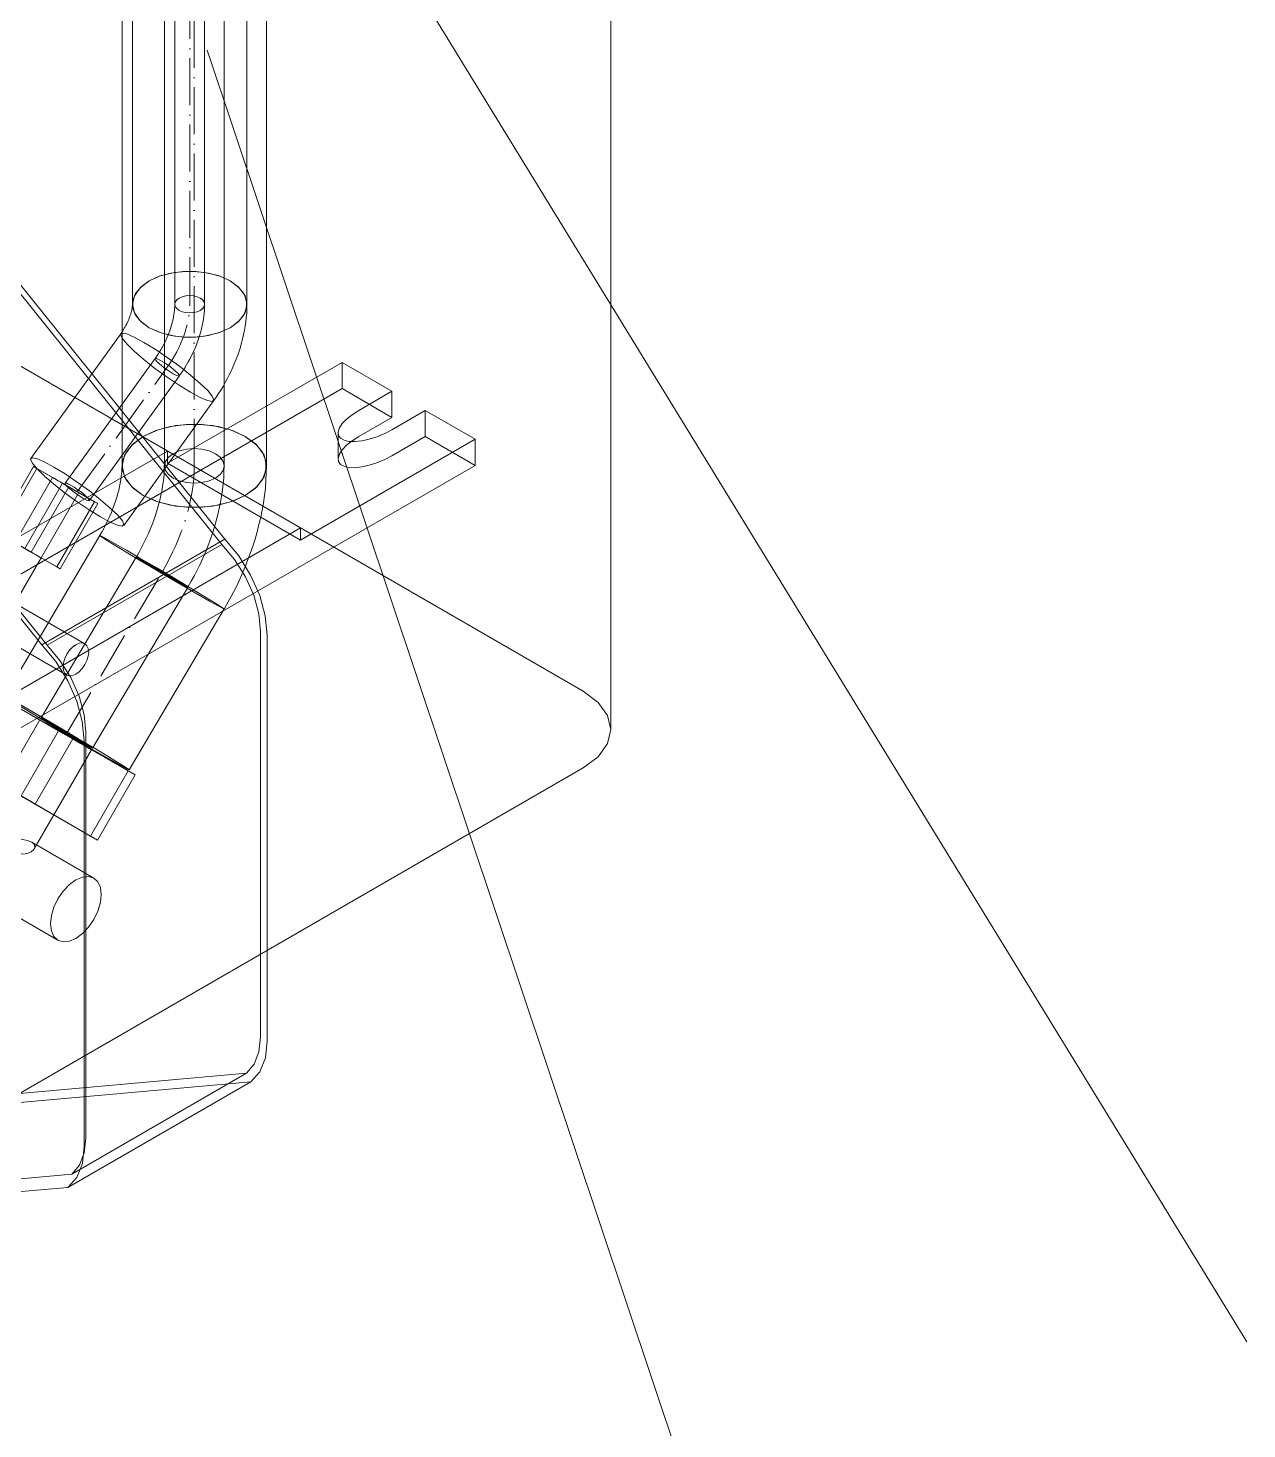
# Model space of a CAD drawing. Header units: millimetres. Extents: x -88595 to 880822, y -1054509 to -148035.
# Drawn here: x 421367.4 to 421626.4, y -343617.3 to -343319.5 of the extents above; entities that cross this region are included whole.
import ezdxf

# ---------------------------------------------------------------- set-up
doc = ezdxf.new("R2010")
doc.units = ezdxf.units.MM
doc.linetypes.add('$12$ADSK_Осевая', pattern=[14, 10, -2, 0, -2])
doc.linetypes.add('$13$ADSK_Осевая', pattern=[14, 10, -2, 0, -2])
for name, color, linetype, lineweight in [('Изоляция', 7, 'Continuous', 18), ('Марки', 7, 'Continuous', 20), ('Оборудование', 7, 'Continuous', 18), ('Трубопровод', 7, 'Continuous', 18), ('Трубопроводы', 7, 'Continuous', 18)]:
    doc.layers.add(name, color=color, linetype=linetype, lineweight=lineweight)

# ---------------------------------------------------------------- blocks, each defined once
blk = doc.blocks.new('$0$ADSK_МедьПайка_Отвод-гнутая труба - Отвод _гнутая труба_-3197938-В_ОВ3_4')
at = {"layer": 'Трубопроводы', "color": 190, "true_color": 0x8000ff}
for points in [[(19757.32, 11724.73, 0), (19756.66, 11725.02, 0), (19755.9, 11725.21, 0), (19755.08, 11725.27, 0), (19754.25, 11725.21, 0), (19753.49, 11725.02, 0), (19752.83, 11724.73, 0), (19752.33, 11724.35, 0), (19752.01, 11723.91, 0), (19751.9, 11723.44, 0), (19752.01, 11722.96, 0), (19752.33, 11722.52, 0), (19752.83, 11722.14, 0)], [(19752.83, 11722.14, 0), (19753.49, 11721.85, 0), (19754.25, 11721.66, 0), (19755.08, 11721.6, 0), (19755.9, 11721.66, 0), (19756.66, 11721.85, 0), (19757.32, 11722.14, 0), (19757.83, 11722.52, 0), (19758.14, 11722.96, 0), (19758.25, 11723.44, 0), (19758.14, 11723.91, 0), (19757.83, 11724.35, 0), (19757.32, 11724.73, 0)], [(19751.9, 11723.44, 0), (19751.89, 11723.02, 0), (19751.87, 11722.59, 0), (19751.84, 11722.15, 0), (19751.78, 11721.69, 0), (19751.72, 11721.23, 0), (19751.64, 11720.76, 0), (19751.54, 11720.28, 0), (19751.42, 11719.79, 0), (19751.3, 11719.29, 0), (19751.15, 11718.79, 0), (19750.99, 11718.29, 0), (19750.82, 11717.79, 0), (19750.63, 11717.28, 0), (19750.43, 11716.77, 0), (19750.21, 11716.27, 0), (19749.98, 11715.76, 0), (19749.74, 11715.26, 0), (19749.48, 11714.76, 0), (19749.22, 11714.27, 0), (19748.94, 11713.78, 0), (19748.65, 11713.3, 0), (19748.34, 11712.83, 0), (19748.03, 11712.36, 0), (19747.72, 11711.91, 0)], [(19758.25, 11723.44, 0), (19758.24, 11722.8, 0), (19758.21, 11722.17, 0), (19758.16, 11721.53, 0), (19758.08, 11720.88, 0), (19757.99, 11720.23, 0), (19757.87, 11719.58, 0), (19757.74, 11718.93, 0), (19757.59, 11718.27, 0), (19757.42, 11717.61, 0), (19757.23, 11716.96, 0), (19757.02, 11716.3, 0), (19756.8, 11715.65, 0), (19756.56, 11715, 0), (19756.3, 11714.35, 0), (19756.02, 11713.7, 0), (19755.73, 11713.06, 0), (19755.42, 11712.43, 0), (19755.1, 11711.8, 0), (19754.76, 11711.18, 0), (19754.41, 11710.56, 0), (19754.04, 11709.95, 0), (19753.66, 11709.36, 0), (19753.27, 11708.77, 0), (19752.86, 11708.2, 0)], [(19749, 11711.43, 0), (19748.47, 11711.72, 0), (19748.05, 11711.9, 0), (19747.79, 11711.95, 0), (19747.7, 11711.87, 0), (19747.79, 11711.66, 0), (19748.04, 11711.35, 0), (19748.45, 11710.95, 0), (19748.99, 11710.49, 0), (19749.61, 11709.99, 0), (19750.28, 11709.51, 0), (19750.95, 11709.06, 0), (19751.58, 11708.67, 0)], [(19751.58, 11708.67, 0), (19752.11, 11708.39, 0), (19752.53, 11708.21, 0), (19752.79, 11708.16, 0), (19752.88, 11708.24, 0), (19752.79, 11708.44, 0), (19752.54, 11708.76, 0), (19752.13, 11709.16, 0), (19751.59, 11709.62, 0), (19750.97, 11710.11, 0), (19750.3, 11710.6, 0), (19749.63, 11711.05, 0), (19749, 11711.43, 0)]]:
    blk.add_polyline3d(points, dxfattribs=at)
blk = doc.blocks.new('$0$ADSK_МедьПайка_Отвод-гнутая труба - Отвод _гнутая труба_-3197941-В_ОВ3_4')
at = {"layer": 'Трубопроводы', "color": 134, "true_color": 0x00a6a6}
for points in [[(20781.32, 11301.23, 0), (20780, 11301.81, 0), (20778.47, 11302.18, 0), (20776.82, 11302.31, 0), (20775.18, 11302.18, 0), (20773.65, 11301.81, 0), (20772.33, 11301.23, 0), (20771.33, 11300.47, 0), (20770.69, 11299.59, 0), (20770.47, 11298.64, 0), (20770.69, 11297.69, 0), (20771.33, 11296.81, 0), (20772.33, 11296.05, 0)], [(20772.33, 11296.05, 0), (20773.65, 11295.46, 0), (20775.18, 11295.1, 0), (20776.82, 11294.97, 0), (20778.47, 11295.1, 0), (20780, 11295.46, 0), (20781.32, 11296.05, 0), (20782.32, 11296.81, 0), (20782.96, 11297.69, 0), (20783.17, 11298.64, 0), (20782.96, 11299.59, 0), (20782.32, 11300.47, 0), (20781.32, 11301.23, 0)], [(20770.47, 11298.64, 0), (20770.46, 11297.81, 0), (20770.42, 11296.95, 0), (20770.34, 11296.06, 0), (20770.24, 11295.16, 0), (20770.11, 11294.23, 0), (20769.94, 11293.28, 0), (20769.75, 11292.32, 0), (20769.52, 11291.34, 0), (20769.26, 11290.36, 0), (20768.97, 11289.36, 0), (20768.66, 11288.35, 0), (20768.31, 11287.34, 0), (20767.93, 11286.33, 0), (20767.53, 11285.31, 0), (20767.09, 11284.3, 0), (20766.63, 11283.29, 0), (20766.15, 11282.29, 0), (20765.64, 11281.29, 0), (20765.1, 11280.31, 0), (20764.54, 11279.33, 0), (20764.5, 11279.26, 0)], [(20783.17, 11298.64, 0), (20783.15, 11297.38, 0), (20783.09, 11296.1, 0), (20782.98, 11294.82, 0), (20782.84, 11293.53, 0), (20782.65, 11292.23, 0), (20782.42, 11290.93, 0), (20782.16, 11289.62, 0), (20781.85, 11288.31, 0), (20781.51, 11287, 0), (20781.13, 11285.68, 0), (20780.72, 11284.37, 0), (20780.27, 11283.06, 0), (20779.78, 11281.76, 0), (20779.26, 11280.46, 0), (20778.71, 11279.17, 0), (20778.13, 11277.89, 0), (20777.51, 11276.62, 0), (20776.87, 11275.36, 0), (20776.19, 11274.12, 0), (20775.49, 11272.89, 0), (20775.44, 11272.8, 0)], [(20766.85, 11277.96, 0), (20765.79, 11278.57, 0), (20765.02, 11279, 0), (20764.59, 11279.23, 0), (20764.52, 11279.24, 0), (20764.83, 11279.04, 0), (20765.48, 11278.63, 0), (20766.44, 11278.04, 0), (20767.64, 11277.31, 0), (20769, 11276.5, 0), (20770.43, 11275.66, 0), (20771.82, 11274.84, 0), (20773.09, 11274.1, 0)], [(20773.09, 11274.1, 0), (20774.14, 11273.5, 0), (20774.92, 11273.07, 0), (20775.35, 11272.84, 0), (20775.42, 11272.82, 0), (20775.11, 11273.03, 0), (20774.46, 11273.44, 0), (20773.5, 11274.03, 0), (20772.3, 11274.75, 0), (20770.94, 11275.56, 0), (20769.51, 11276.41, 0), (20768.12, 11277.23, 0), (20766.85, 11277.96, 0)]]:
    blk.add_polyline3d(points, dxfattribs=at)
blk = doc.blocks.new('$0$ADSK_Наружный блок кондиционера сплит-системы1 - AS50PHP3HRA-4475079-В_ОВ3_4')
at = {"layer": 'Оборудование'}
for p, q in [((-2348.39, 1874.05), (-2348.39, 2317.41)), ((-2891.65, 2192.49), (-2354.25, 1882.22)), ((-2477.99, 1973.67), (-2430.46, 1914.53)), ((-2431.07, 1913.41), (-2477.99, 1971.78)), ((-2469.35, 1892.08), (-2516.88, 1951.21)), ((-2442.63, 1930.64), (-2405.51, 1952.07)), ((-2405.51, 1952.07), (-2405.51, 1946.52)), ((-2405.51, 1952.07), (-2394.91, 1945.95)), ((-2515.11, 1950.35), (-2468.19, 1891.97)), ((-2405.51, 1946.52), (-2674.21, 1791.38)), ((-2405.51, 1946.52), (-2394.91, 1940.39)), ((-2401.98, 1941.86), (-2394.91, 1945.95)), ((-2394.91, 1945.95), (-2394.91, 1940.39)), ((-2387.83, 1941.86), (-2394.91, 1937.78)), ((-2387.83, 1936.31), (-2387.83, 1941.86)), ((-2387.83, 1941.86), (-2377.23, 1935.74)), ((-2394.91, 1940.39), (-2401.98, 1936.31)), ((-2377.23, 1935.74), (-2414.35, 1914.31)), ((-2406.35, 1937.08), (-2406.35, 1931.53)), ((-2394.91, 1932.23), (-2387.83, 1936.31)), ((-2387.83, 1936.31), (-2377.23, 1930.19)), ((-2377.23, 1930.19), (-2377.23, 1935.74)), ((-2637.09, 1820.98), (-2442.63, 1933.25)), ((-2442.63, 1933.25), (-2442.63, 1930.64)), ((-2442.63, 1933.25), (-2414.35, 1916.92)), ((-2645.93, 1775.05), (-2377.23, 1930.19)), ((-2479.07, 1916.08), (-2471.07, 1929.94)), ((-2470.38, 1929.54), (-2471.07, 1929.94)), ((-2471.07, 1929.94), (-2464.95, 1926.4)), ((-2442.63, 1930.64), (-2414.35, 1914.31)), ((-2478.38, 1915.69), (-2470.38, 1929.54)), ((-2467.03, 1927.61), (-2475.03, 1913.75)), ((-2463.57, 1925.61), (-2470.38, 1929.54)), ((-2472.95, 1912.55), (-2464.95, 1926.4)), ((-2471.57, 1911.75), (-2463.57, 1925.61)), ((-2469.49, 1910.55), (-2461.49, 1924.41)), ((-2464.95, 1926.4), (-2458.13, 1922.47)), ((-2457.45, 1922.07), (-2463.57, 1925.61)), ((-2458.13, 1922.47), (-2466.13, 1908.62)), ((-2465.45, 1908.22), (-2457.45, 1922.07)), ((-2458.13, 1922.47), (-2457.45, 1922.07)), ((-2414.35, 1916.92), (-2608.8, 1804.65)), ((-2478.38, 1915.69), (-2471.57, 1911.75)), ((-2414.35, 1914.31), (-2414.35, 1916.92)), ((-2466.13, 1908.62), (-2472.95, 1912.55)), ((-2430.46, 1914.53), (-2469.35, 1892.08)), ((-2468.19, 1891.97), (-2431.07, 1913.41)), ((-2475.3, 1900.48), (-2469.49, 1910.55)), ((-2471.57, 1911.75), (-2465.45, 1908.22)), ((-2465.45, 1908.22), (-2466.13, 1908.62)), ((-2495.82, 1904), (-2464, 1885.63)), ((-2460.16, 1892.28), (-2475.58, 1901.18)), ((-2422.84, 1808.72), (-2422.84, 1894.91)), ((-2421.42, 1894.09), (-2421.42, 1807.9)), ((-2479.02, 1881.46), (-2465.75, 1873.8)), ((-2462.77, 1872.07), (-2477.53, 1880.6)), ((-2469.76, 1876.11), (-2477.76, 1862.25)), ((-2473.75, 1859.94), (-2465.75, 1873.8)), ((-2465.75, 1873.8), (-2450.99, 1865.27)), ((-2459.96, 1873.47), (-2459.96, 1787.28)), ((-2470.77, 1858.22), (-2462.77, 1872.07)), ((-2449.5, 1864.41), (-2462.77, 1872.07)), ((-2460.31, 1785.45), (-2460.31, 1871.64)), ((-2466.76, 1855.9), (-2458.76, 1869.76)), ((-2354.25, 1865.89), (-2520.42, 1769.95)), ((-2485.53, 1866.74), (-2470.77, 1858.22)), ((-2450.99, 1865.27), (-2458.99, 1851.42)), ((-2457.5, 1850.56), (-2449.5, 1864.41)), ((-2450.99, 1865.27), (-2449.5, 1864.41)), ((-2458.99, 1851.42), (-2473.75, 1859.94)), ((-2470.77, 1858.22), (-2457.5, 1850.56)), ((-2470.92, 1848.7), (-2466.76, 1855.9)), ((-2458.27, 1842.48), (-2471.46, 1850.1)), ((-2457.5, 1850.56), (-2458.99, 1851.42)), ((-2497.71, 1847.65), (-2465.89, 1829.28)), ((-2477.99, 1796.33), (-2425.81, 1800.99)), ((-2424.89, 1799.19), (-2477.99, 1794.44)), ((-2463.79, 1776.73), (-2424.89, 1799.19)), ((-2425.81, 1800.99), (-2462.94, 1779.56)), ((-2462.94, 1779.56), (-2515.11, 1774.9)), ((-2516.88, 1771.99), (-2463.79, 1776.73))]:
    blk.add_line(p, q, dxfattribs=at)
for points in [[(-2394.91, 1937.78, 0), (-2396.45, 1936.98, 0), (-2398.09, 1936.3, 0), (-2399.74, 1935.77, 0), (-2401.33, 1935.42, 0), (-2402.8, 1935.27, 0), (-2404.07, 1935.31, 0), (-2405.1, 1935.55, 0), (-2405.84, 1935.98, 0), (-2406.26, 1936.57, 0), (-2406.33, 1937.31, 0), (-2406.06, 1938.15, 0), (-2405.46, 1939.07, 0), (-2404.55, 1940.03, 0), (-2403.37, 1940.97, 0), (-2401.98, 1941.86, 0)], [(-2401.98, 1936.31, 0), (-2403.37, 1935.42, 0), (-2404.55, 1934.47, 0), (-2405.46, 1933.52, 0), (-2406.06, 1932.6, 0), (-2406.33, 1931.76, 0), (-2406.26, 1931.02, 0), (-2405.84, 1930.42, 0), (-2405.1, 1930, 0), (-2404.07, 1929.76, 0), (-2402.8, 1929.71, 0), (-2401.33, 1929.87, 0), (-2399.74, 1930.22, 0), (-2398.09, 1930.74, 0), (-2396.45, 1931.42, 0), (-2394.91, 1932.23, 0)], [(-2465.86, 1926.93, 0), (-2466.39, 1927.24, 0), (-2466.77, 1927.46, 0), (-2466.99, 1927.58, 0), (-2467.02, 1927.6, 0), (-2466.86, 1927.51, 0), (-2466.52, 1927.31, 0), (-2466.03, 1927.03, 0), (-2465.42, 1926.68, 0), (-2464.73, 1926.28, 0), (-2464, 1925.86, 0), (-2463.3, 1925.45, 0), (-2462.66, 1925.08, 0)], [(-2462.66, 1925.08, 0), (-2462.13, 1924.78, 0), (-2461.74, 1924.55, 0), (-2461.53, 1924.43, 0), (-2461.5, 1924.41, 0), (-2461.66, 1924.51, 0), (-2462, 1924.7, 0), (-2462.49, 1924.98, 0), (-2463.1, 1925.34, 0), (-2463.79, 1925.74, 0), (-2464.51, 1926.15, 0), (-2465.22, 1926.56, 0), (-2465.86, 1926.93, 0)], [(-2470.66, 1911.23, 0), (-2471.3, 1911.6, 0), (-2472, 1912, 0), (-2472.73, 1912.42, 0), (-2473.42, 1912.82, 0), (-2474.03, 1913.17, 0), (-2474.52, 1913.46, 0), (-2474.86, 1913.65, 0), (-2475.02, 1913.74, 0), (-2474.99, 1913.73, 0), (-2474.77, 1913.6, 0), (-2474.39, 1913.38, 0), (-2473.86, 1913.07, 0)], [(-2470.66, 1911.23, 0), (-2471.3, 1911.6, 0), (-2472, 1912, 0), (-2472.73, 1912.42, 0), (-2473.42, 1912.82, 0), (-2474.03, 1913.17, 0), (-2474.52, 1913.46, 0), (-2474.86, 1913.65, 0), (-2475.02, 1913.74, 0), (-2474.99, 1913.73, 0), (-2474.77, 1913.6, 0), (-2474.39, 1913.38, 0), (-2473.86, 1913.07, 0)], [(-2473.86, 1913.07, 0), (-2473.22, 1912.71, 0), (-2472.51, 1912.3, 0), (-2471.79, 1911.88, 0), (-2471.1, 1911.48, 0), (-2470.49, 1911.13, 0), (-2470, 1910.84, 0), (-2469.66, 1910.65, 0), (-2469.5, 1910.56, 0), (-2469.53, 1910.57, 0), (-2469.74, 1910.7, 0), (-2470.13, 1910.92, 0), (-2470.66, 1911.23, 0)], [(-2473.86, 1913.07, 0), (-2473.22, 1912.71, 0), (-2472.51, 1912.3, 0), (-2471.79, 1911.88, 0), (-2471.1, 1911.48, 0), (-2470.49, 1911.13, 0), (-2470, 1910.84, 0), (-2469.66, 1910.65, 0), (-2469.5, 1910.56, 0), (-2469.53, 1910.57, 0), (-2469.74, 1910.7, 0), (-2470.13, 1910.92, 0), (-2470.66, 1911.23, 0)], [(-2422.84, 1894.91, 0), (-2423.21, 1898.64, 0), (-2424.3, 1902.59, 0), (-2426.04, 1906.51, 0), (-2428.34, 1910.19, 0), (-2431.07, 1913.41, 0)], [(-2430.46, 1914.53, 0), (-2427.46, 1910.97, 0), (-2424.94, 1906.9, 0), (-2423.02, 1902.56, 0), (-2421.83, 1898.21, 0), (-2421.42, 1894.09, 0)], [(-2460.31, 1871.64, 0), (-2460.72, 1875.76, 0), (-2461.91, 1880.11, 0), (-2463.83, 1884.44, 0), (-2466.36, 1888.51, 0), (-2469.35, 1892.08, 0)], [(-2468.19, 1891.97, 0), (-2465.47, 1888.76, 0), (-2463.17, 1885.08, 0), (-2461.42, 1881.15, 0), (-2460.33, 1877.21, 0), (-2459.96, 1873.47, 0)], [(-2460.16, 1892.28, 0), (-2460.72, 1892.45, 0), (-2461.38, 1892.39, 0), (-2462.08, 1892.09, 0), (-2462.78, 1891.58, 0), (-2463.44, 1890.89, 0), (-2464, 1890.06, 0), (-2464.43, 1889.16, 0), (-2464.7, 1888.25, 0), (-2464.8, 1887.39, 0), (-2464.7, 1886.63, 0), (-2464.43, 1886.03, 0), (-2464, 1885.63, 0)], [(-2464, 1885.63, 0), (-2463.44, 1885.46, 0), (-2462.78, 1885.52, 0), (-2462.08, 1885.82, 0), (-2461.38, 1886.33, 0), (-2460.72, 1887.02, 0), (-2460.16, 1887.85, 0), (-2459.73, 1888.74, 0), (-2459.46, 1889.66, 0), (-2459.36, 1890.52, 0), (-2459.46, 1891.28, 0), (-2459.73, 1891.88, 0), (-2460.16, 1892.28, 0)], [(-2354.25, 1882.22, 0), (-2351.07, 1879.83, 0), (-2349.07, 1877.04, 0), (-2348.39, 1874.05, 0), (-2349.07, 1871.06, 0), (-2351.07, 1868.28, 0), (-2354.25, 1865.89, 0)], [(-2467.43, 1874.77, 0), (-2468.49, 1875.38, 0), (-2469.25, 1875.82, 0), (-2469.68, 1876.06, 0), (-2469.73, 1876.1, 0), (-2469.42, 1875.91, 0), (-2468.75, 1875.53, 0), (-2467.77, 1874.96, 0), (-2466.56, 1874.26, 0), (-2465.19, 1873.47, 0), (-2463.75, 1872.64, 0), (-2462.35, 1871.84, 0), (-2461.08, 1871.1, 0)], [(-2461.08, 1871.1, 0), (-2460.03, 1870.49, 0), (-2459.26, 1870.05, 0), (-2458.84, 1869.81, 0), (-2458.78, 1869.77, 0), (-2459.1, 1869.96, 0), (-2459.77, 1870.34, 0), (-2460.74, 1870.91, 0), (-2461.96, 1871.61, 0), (-2463.33, 1872.4, 0), (-2464.76, 1873.23, 0), (-2466.16, 1874.03, 0), (-2467.43, 1874.77, 0)], [(-2469.08, 1857.25, 0), (-2470.35, 1857.98, 0), (-2471.75, 1858.79, 0), (-2473.19, 1859.62, 0), (-2474.56, 1860.41, 0), (-2475.77, 1861.11, 0), (-2476.75, 1861.67, 0), (-2477.42, 1862.06, 0), (-2477.73, 1862.24, 0), (-2477.68, 1862.21, 0), (-2477.25, 1861.96, 0), (-2476.49, 1861.52, 0), (-2475.43, 1860.91, 0)], [(-2469.08, 1857.25, 0), (-2470.35, 1857.98, 0), (-2471.75, 1858.79, 0), (-2473.19, 1859.62, 0), (-2474.56, 1860.41, 0), (-2475.77, 1861.11, 0), (-2476.75, 1861.67, 0), (-2477.42, 1862.06, 0), (-2477.73, 1862.24, 0), (-2477.68, 1862.21, 0), (-2477.25, 1861.96, 0), (-2476.49, 1861.52, 0), (-2475.43, 1860.91, 0)], [(-2475.43, 1860.91, 0), (-2474.16, 1860.18, 0), (-2472.76, 1859.37, 0), (-2471.33, 1858.54, 0), (-2469.96, 1857.75, 0), (-2468.74, 1857.05, 0), (-2467.77, 1856.49, 0), (-2467.1, 1856.1, 0), (-2466.78, 1855.92, 0), (-2466.84, 1855.95, 0), (-2467.26, 1856.2, 0), (-2468.03, 1856.64, 0), (-2469.08, 1857.25, 0)], [(-2475.43, 1860.91, 0), (-2474.16, 1860.18, 0), (-2472.76, 1859.37, 0), (-2471.33, 1858.54, 0), (-2469.96, 1857.75, 0), (-2468.74, 1857.05, 0), (-2467.77, 1856.49, 0), (-2467.1, 1856.1, 0), (-2466.78, 1855.92, 0), (-2466.84, 1855.95, 0), (-2467.26, 1856.2, 0), (-2468.03, 1856.64, 0), (-2469.08, 1857.25, 0)], [(-2480.83, 1851.57, 0), (-2479.56, 1851.13, 0), (-2478.1, 1850.97, 0), (-2476.58, 1850.91, 0), (-2475.08, 1850.85, 0), (-2473.66, 1850.72, 0), (-2472.41, 1850.47, 0), (-2471.46, 1850.1, 0)], [(-2471.46, 1850.1, 0), (-2470.91, 1849.61, 0), (-2470.79, 1849.06, 0), (-2471.04, 1848.52, 0), (-2471.6, 1848.04, 0), (-2472.4, 1847.68, 0), (-2473.39, 1847.57, 0), (-2474.48, 1847.9, 0)], [(-2458.27, 1842.48, 0), (-2459.39, 1842.83, 0), (-2460.69, 1842.7, 0), (-2462.08, 1842.1, 0), (-2463.47, 1841.09, 0), (-2464.77, 1839.71, 0), (-2465.89, 1838.08, 0), (-2466.75, 1836.3, 0), (-2467.28, 1834.49, 0), (-2467.47, 1832.77, 0), (-2467.28, 1831.27, 0), (-2466.75, 1830.08, 0), (-2465.89, 1829.28, 0)], [(-2465.89, 1829.28, 0), (-2464.77, 1828.94, 0), (-2463.47, 1829.07, 0), (-2462.08, 1829.66, 0), (-2460.69, 1830.68, 0), (-2459.39, 1832.05, 0), (-2458.27, 1833.68, 0), (-2457.41, 1835.47, 0), (-2456.88, 1837.28, 0), (-2456.69, 1838.99, 0), (-2456.88, 1840.5, 0), (-2457.41, 1841.69, 0), (-2458.27, 1842.48, 0)], [(-2425.81, 1800.99, 0), (-2424.19, 1802.9, 0), (-2423.18, 1805.53, 0), (-2422.84, 1808.72, 0)], [(-2421.42, 1807.9, 0), (-2421.82, 1804.27, 0), (-2423, 1801.31, 0), (-2424.89, 1799.19, 0)], [(-2459.96, 1787.28, 0), (-2460.3, 1784.09, 0), (-2461.31, 1781.47, 0), (-2462.94, 1779.56, 0)], [(-2463.79, 1776.73, 0), (-2461.89, 1778.86, 0), (-2460.71, 1781.82, 0), (-2460.31, 1785.45, 0)]]:
    blk.add_polyline3d(points, dxfattribs=at)

msp = doc.modelspace()

# ---------------------------------------------------------------- linework, layer by layer
at = {"layer": 'Изоляция', "color": 190, "true_color": 0x8000ff}
for p, q in [((421389.55, -343157.83), (421389.55, -343378.21)), ((421413.9, -343378.21), (421413.9, -343157.83)), ((421387.06, -343384.46), (421367.94, -343410.96)), ((421387.69, -343425.21), (421406.81, -343398.71))]:
    msp.add_line(p, q, dxfattribs=at)
at = {"layer": 'Изоляция', "color": 134, "true_color": 0x00a6a6}
for p, q in [((421387.34, -343170.24), (421387.34, -343412.56)), ((421418.04, -343412.56), (421418.04, -343170.24)), ((421382.62, -343427.35), (421362.41, -343461.55)), ((421388.84, -343477.17), (421409.05, -343442.97))]:
    msp.add_line(p, q, dxfattribs=at)
at = {"layer": 'Изоляция', "color": 190, "true_color": 0x8000ff}
for points in [[(421393.11, -343373.24, 0), (421395.64, -343372.12, 0), (421398.57, -343371.42, 0), (421401.72, -343371.18, 0), (421404.87, -343371.42, 0), (421407.81, -343372.12, 0), (421410.33, -343373.24, 0)], [(421410.33, -343373.24, 0), (421408.2, -343372.26, 0), (421405.74, -343371.57, 0), (421403.08, -343371.22, 0), (421400.36, -343371.22, 0), (421397.7, -343371.57, 0), (421395.24, -343372.26, 0), (421393.11, -343373.24, 0)], [(421393.11, -343383.18, 0), (421391.18, -343381.72, 0), (421389.96, -343380.03, 0), (421389.55, -343378.21, 0), (421389.96, -343376.39, 0), (421391.18, -343374.69, 0), (421393.11, -343373.24, 0)], [(421393.11, -343373.24, 0), (421391.41, -343374.47, 0), (421390.23, -343375.89, 0), (421389.62, -343377.42, 0), (421389.63, -343379, 0), (421390.23, -343380.53, 0), (421391.42, -343381.95, 0), (421393.11, -343383.18, 0)], [(421410.33, -343373.24, 0), (421412.27, -343374.69, 0), (421413.48, -343376.39, 0), (421413.9, -343378.21, 0), (421413.48, -343380.03, 0), (421412.27, -343381.72, 0), (421410.33, -343383.18, 0)], [(421410.33, -343383.18, 0), (421412.03, -343381.95, 0), (421413.22, -343380.53, 0), (421413.82, -343378.99, 0), (421413.82, -343377.42, 0), (421413.21, -343375.88, 0), (421412.03, -343374.47, 0), (421410.33, -343373.24, 0)], [(421389.55, -343378.21, 0), (421389.55, -343378.32, 0), (421389.54, -343378.45, 0), (421389.53, -343378.61, 0), (421389.51, -343378.79, 0), (421389.48, -343379, 0), (421389.44, -343379.22, 0), (421389.39, -343379.45, 0), (421389.33, -343379.7, 0), (421389.26, -343379.97, 0), (421389.18, -343380.24, 0), (421389.09, -343380.53, 0), (421388.99, -343380.82, 0), (421388.88, -343381.13, 0), (421388.76, -343381.43, 0), (421388.62, -343381.74, 0), (421388.48, -343382.05, 0), (421388.33, -343382.37, 0), (421388.17, -343382.68, 0), (421388, -343382.99, 0), (421387.83, -343383.3, 0), (421387.64, -343383.6, 0), (421387.46, -343383.89, 0), (421387.26, -343384.18, 0), (421387.06, -343384.46, 0)], [(421413.9, -343378.21, 0), (421413.88, -343379.14, 0), (421413.84, -343380.07, 0), (421413.76, -343381, 0), (421413.65, -343381.92, 0), (421413.52, -343382.83, 0), (421413.37, -343383.73, 0), (421413.18, -343384.63, 0), (421412.98, -343385.52, 0), (421412.75, -343386.41, 0), (421412.49, -343387.29, 0), (421412.22, -343388.16, 0), (421411.92, -343389.03, 0), (421411.6, -343389.88, 0), (421411.26, -343390.73, 0), (421410.9, -343391.58, 0), (421410.52, -343392.41, 0), (421410.12, -343393.23, 0), (421409.7, -343394.05, 0), (421409.27, -343394.85, 0), (421408.81, -343395.65, 0), (421408.34, -343396.43, 0), (421407.85, -343397.2, 0), (421407.34, -343397.97, 0), (421406.81, -343398.71, 0)], [(421410.33, -343383.18, 0), (421407.81, -343384.29, 0), (421404.87, -343385, 0), (421401.72, -343385.24, 0), (421398.57, -343385, 0), (421395.64, -343384.29, 0), (421393.11, -343383.18, 0)], [(421393.11, -343383.18, 0), (421395.25, -343384.16, 0), (421397.7, -343384.84, 0), (421400.36, -343385.19, 0), (421403.09, -343385.19, 0), (421405.75, -343384.84, 0), (421408.2, -343384.16, 0), (421410.33, -343383.18, 0)], [(421387.01, -343384.64, 0), (421387.36, -343384.33, 0), (421388.36, -343384.52, 0), (421389.94, -343385.19, 0), (421392, -343386.3, 0), (421394.4, -343387.76, 0), (421396.96, -343389.49, 0)], [(421392, -343386.3, 0), (421389.94, -343385.19, 0), (421388.36, -343384.52, 0), (421387.36, -343384.33, 0), (421387.01, -343384.64, 0), (421387.34, -343385.42, 0), (421388.33, -343386.62, 0)], [(421396.91, -343393.69, 0), (421394.34, -343391.82, 0), (421391.95, -343389.93, 0), (421389.9, -343388.16, 0), (421388.33, -343386.62, 0), (421387.34, -343385.42, 0), (421387.01, -343384.64, 0)], [(421388.33, -343386.62, 0), (421389.9, -343388.16, 0), (421391.95, -343389.93, 0), (421394.34, -343391.82, 0), (421396.91, -343393.69, 0), (421399.48, -343395.41, 0), (421401.87, -343396.88, 0)], [(421405.55, -343396.56, 0), (421403.97, -343395.02, 0), (421401.92, -343393.25, 0), (421399.53, -343391.36, 0), (421396.96, -343389.49, 0), (421394.4, -343387.76, 0), (421392, -343386.3, 0)], [(421396.96, -343389.49, 0), (421399.53, -343391.36, 0), (421401.92, -343393.25, 0), (421403.97, -343395.02, 0), (421405.55, -343396.56, 0), (421406.53, -343397.76, 0), (421406.86, -343398.54, 0)], [(421406.86, -343398.54, 0), (421406.52, -343398.85, 0), (421405.52, -343398.66, 0), (421403.93, -343397.99, 0), (421401.87, -343396.88, 0), (421399.48, -343395.41, 0), (421396.91, -343393.69, 0)], [(421401.87, -343396.88, 0), (421403.93, -343397.99, 0), (421405.52, -343398.66, 0), (421406.52, -343398.85, 0), (421406.86, -343398.54, 0), (421406.53, -343397.76, 0), (421405.55, -343396.56, 0)], [(421377.84, -343415.99, 0), (421375.27, -343414.26, 0), (421372.88, -343412.8, 0), (421370.82, -343411.69, 0), (421369.24, -343411.02, 0), (421368.24, -343410.83, 0), (421367.89, -343411.14, 0)], [(421367.89, -343411.14, 0), (421368.22, -343411.92, 0), (421369.21, -343413.12, 0), (421370.78, -343414.66, 0), (421372.83, -343416.43, 0), (421375.22, -343418.32, 0), (421377.79, -343420.19, 0)], [(421387.74, -343425.04, 0), (421387.41, -343424.26, 0), (421386.43, -343423.06, 0), (421384.85, -343421.52, 0), (421382.8, -343419.75, 0), (421380.41, -343417.86, 0), (421377.84, -343415.99, 0)], [(421377.79, -343420.19, 0), (421380.36, -343421.91, 0), (421382.75, -343423.38, 0), (421384.81, -343424.49, 0), (421386.4, -343425.16, 0), (421387.4, -343425.34, 0), (421387.74, -343425.04, 0)]]:
    msp.add_polyline3d(points, dxfattribs=at)
at = {"layer": 'Изоляция', "color": 134, "true_color": 0x00a6a6}
for points in [[(421391.83, -343406.29, 0), (421395.01, -343404.88, 0), (421398.72, -343404, 0), (421402.69, -343403.69, 0), (421406.66, -343404, 0), (421410.36, -343404.88, 0), (421413.54, -343406.29, 0)], [(421413.54, -343406.29, 0), (421410.85, -343405.05, 0), (421407.76, -343404.19, 0), (421404.4, -343403.75, 0), (421400.97, -343403.75, 0), (421397.62, -343404.19, 0), (421394.52, -343405.05, 0), (421391.83, -343406.29, 0)], [(421391.83, -343418.82, 0), (421389.39, -343416.99, 0), (421387.86, -343414.85, 0), (421387.34, -343412.56, 0), (421387.86, -343410.26, 0), (421389.39, -343408.13, 0), (421391.83, -343406.29, 0)], [(421391.83, -343406.29, 0), (421389.69, -343407.84, 0), (421388.2, -343409.63, 0), (421387.43, -343411.57, 0), (421387.44, -343413.55, 0), (421388.2, -343415.49, 0), (421389.69, -343417.27, 0), (421391.83, -343418.82, 0)], [(421413.54, -343406.29, 0), (421415.98, -343408.13, 0), (421417.52, -343410.26, 0), (421418.04, -343412.56, 0), (421417.52, -343414.85, 0), (421415.98, -343416.99, 0), (421413.54, -343418.82, 0)], [(421413.54, -343418.82, 0), (421415.69, -343417.27, 0), (421417.18, -343415.48, 0), (421417.94, -343413.55, 0), (421417.94, -343411.56, 0), (421417.18, -343409.63, 0), (421415.68, -343407.84, 0), (421413.54, -343406.29, 0)], [(421387.34, -343412.56, 0), (421387.33, -343413.08, 0), (421387.3, -343413.65, 0), (421387.25, -343414.25, 0), (421387.18, -343414.88, 0), (421387.08, -343415.55, 0), (421386.96, -343416.24, 0), (421386.82, -343416.96, 0), (421386.64, -343417.7, 0), (421386.45, -343418.46, 0), (421386.22, -343419.23, 0), (421385.97, -343420.02, 0), (421385.7, -343420.82, 0), (421385.4, -343421.63, 0), (421385.07, -343422.44, 0), (421384.72, -343423.26, 0), (421384.35, -343424.08, 0), (421383.96, -343424.89, 0), (421383.54, -343425.7, 0), (421383.11, -343426.5, 0), (421382.65, -343427.3, 0), (421382.62, -343427.35, 0)], [(421418.04, -343412.56, 0), (421418.01, -343414.13, 0), (421417.93, -343415.69, 0), (421417.8, -343417.26, 0), (421417.62, -343418.82, 0), (421417.4, -343420.38, 0), (421417.13, -343421.94, 0), (421416.81, -343423.49, 0), (421416.45, -343425.04, 0), (421416.05, -343426.58, 0), (421415.61, -343428.12, 0), (421415.13, -343429.64, 0), (421414.6, -343431.16, 0), (421414.04, -343432.67, 0), (421413.44, -343434.17, 0), (421412.81, -343435.66, 0), (421412.14, -343437.13, 0), (421411.43, -343438.59, 0), (421410.69, -343440.04, 0), (421409.92, -343441.46, 0), (421409.11, -343442.87, 0), (421409.05, -343442.97, 0)], [(421413.54, -343418.82, 0), (421410.36, -343420.23, 0), (421406.66, -343421.12, 0), (421402.69, -343421.42, 0), (421398.72, -343421.12, 0), (421395.01, -343420.23, 0), (421391.83, -343418.82, 0)], [(421391.83, -343418.82, 0), (421394.52, -343420.06, 0), (421397.62, -343420.92, 0), (421400.97, -343421.36, 0), (421404.41, -343421.36, 0), (421407.76, -343420.92, 0), (421410.86, -343420.06, 0), (421413.54, -343418.82, 0)], [(421382.66, -343427.4, 0), (421382.83, -343427.43, 0), (421383.88, -343427.99, 0), (421385.74, -343429.04, 0), (421388.29, -343430.5, 0), (421391.36, -343432.28, 0), (421394.73, -343434.26, 0)], [(421396.94, -343436.07, 0), (421393.49, -343434.03, 0), (421390.2, -343432.07, 0), (421387.3, -343430.32, 0), (421384.98, -343428.9, 0), (421383.4, -343427.9, 0), (421382.66, -343427.4, 0)], [(421388.29, -343430.5, 0), (421385.74, -343429.04, 0), (421383.88, -343427.99, 0), (421382.83, -343427.43, 0), (421382.66, -343427.4, 0), (421383.4, -343427.9, 0), (421384.98, -343428.9, 0)], [(421384.98, -343428.9, 0), (421387.3, -343430.32, 0), (421390.2, -343432.07, 0), (421393.49, -343434.03, 0), (421396.94, -343436.07, 0), (421400.31, -343438.04, 0), (421403.37, -343439.83, 0)], [(421406.69, -343441.43, 0), (421404.37, -343440.01, 0), (421401.46, -343438.26, 0), (421398.18, -343436.3, 0), (421394.73, -343434.26, 0), (421391.36, -343432.28, 0), (421388.29, -343430.5, 0)], [(421394.73, -343434.26, 0), (421398.18, -343436.3, 0), (421401.46, -343438.26, 0), (421404.37, -343440.01, 0), (421406.69, -343441.43, 0), (421408.27, -343442.42, 0), (421409, -343442.92, 0)], [(421409, -343442.92, 0), (421408.84, -343442.89, 0), (421407.79, -343442.33, 0), (421405.93, -343441.29, 0), (421403.37, -343439.83, 0), (421400.31, -343438.04, 0), (421396.94, -343436.07, 0)], [(421403.37, -343439.83, 0), (421405.93, -343441.29, 0), (421407.79, -343442.33, 0), (421408.84, -343442.89, 0), (421409, -343442.92, 0), (421408.27, -343442.42, 0), (421406.69, -343441.43, 0)], [(421362.46, -343461.6, 0), (421363.19, -343462.1, 0), (421364.77, -343463.09, 0), (421367.1, -343464.51, 0), (421370, -343466.26, 0), (421373.28, -343468.22, 0), (421376.73, -343470.26, 0)], [(421374.53, -343468.45, 0), (421371.15, -343466.48, 0), (421368.09, -343464.7, 0), (421365.54, -343463.23, 0), (421363.67, -343462.19, 0), (421362.62, -343461.63, 0), (421362.46, -343461.6, 0)], [(421388.8, -343477.12, 0), (421388.06, -343476.62, 0), (421386.48, -343475.63, 0), (421384.16, -343474.2, 0), (421381.26, -343472.45, 0), (421377.97, -343470.49, 0), (421374.53, -343468.45, 0)], [(421376.73, -343470.26, 0), (421380.1, -343472.24, 0), (421383.17, -343474.02, 0), (421385.72, -343475.48, 0), (421387.58, -343476.53, 0), (421388.63, -343477.09, 0), (421388.8, -343477.12, 0)]]:
    msp.add_polyline3d(points, dxfattribs=at)
at = {"layer": 'Марки'}
for p, q in [((421408.76, -343243.78), (421626.44, -343598.77)), ((421405.41, -343324.16), (421626.44, -343984.18))]:
    msp.add_line(p, q, dxfattribs=at)
at = {"layer": 'Трубопровод', "color": 190, "true_color": 0x8000ff}
for p, q in [((421398.55, -343157.83), (421398.55, -343378.21)), ((421404.9, -343378.21), (421404.9, -343157.83)), ((421394.36, -343389.73), (421375.24, -343416.23)), ((421380.39, -343419.95), (421399.51, -343393.45))]:
    msp.add_line(p, q, dxfattribs=at)
at = {"layer": 'Трубопровод', "color": 190, "linetype": '$12$ADSK_Осевая', "true_color": 0x8000ff}
for p, q in [((421401.72, -343378.21), (421401.72, -343157.83)), ((421401.72, -343378.21), (421401.72, -343157.83)), ((421377.82, -343418.09), (421396.94, -343391.59)), ((421377.82, -343418.09), (421396.94, -343391.59))]:
    msp.add_line(p, q, dxfattribs=at)
at = {"layer": 'Трубопровод', "color": 134, "true_color": 0x00a6a6}
for p, q in [((421396.34, -343170.24), (421396.34, -343412.56)), ((421409.04, -343412.56), (421409.04, -343170.24)), ((421390.37, -343431.93), (421370.16, -343466.13)), ((421381.1, -343472.59), (421401.3, -343438.39))]:
    msp.add_line(p, q, dxfattribs=at)
at = {"layer": 'Трубопровод', "color": 134, "linetype": '$12$ADSK_Осевая', "true_color": 0x00a6a6}
for p, q in [((421402.69, -343412.56), (421402.69, -343170.24)), ((421402.69, -343412.56), (421402.69, -343170.24)), ((421375.63, -343469.36), (421395.83, -343435.16)), ((421375.63, -343469.36), (421395.83, -343435.16))]:
    msp.add_line(p, q, dxfattribs=at)
at = {"layer": 'Трубопровод', "color": 190, "true_color": 0x8000ff}
for points in [[(421399.48, -343379.5, 0), (421398.97, -343379.12, 0), (421398.66, -343378.68, 0), (421398.55, -343378.21, 0), (421398.66, -343377.73, 0), (421398.97, -343377.29, 0), (421399.48, -343376.91, 0)], [(421399.48, -343376.91, 0), (421400.14, -343376.62, 0), (421400.9, -343376.44, 0), (421401.72, -343376.37, 0), (421402.55, -343376.44, 0), (421403.31, -343376.62, 0), (421403.97, -343376.91, 0)], [(421403.97, -343376.91, 0), (421404.47, -343377.29, 0), (421404.79, -343377.73, 0), (421404.9, -343378.21, 0), (421404.79, -343378.68, 0), (421404.47, -343379.12, 0), (421403.97, -343379.5, 0)], [(421403.97, -343379.5, 0), (421403.31, -343379.79, 0), (421402.55, -343379.98, 0), (421401.72, -343380.04, 0), (421400.9, -343379.98, 0), (421400.14, -343379.79, 0), (421399.48, -343379.5, 0)], [(421394.69, -343390.29, 0), (421394.43, -343389.98, 0), (421394.35, -343389.78, 0), (421394.44, -343389.7, 0), (421394.7, -343389.75, 0), (421395.11, -343389.92, 0), (421395.65, -343390.21, 0)], [(421398.22, -343392.97, 0), (421397.6, -343392.59, 0), (421396.93, -343392.14, 0), (421396.26, -343391.65, 0), (421395.64, -343391.16, 0), (421395.1, -343390.69, 0), (421394.69, -343390.29, 0)], [(421395.65, -343390.21, 0), (421396.27, -343390.59, 0), (421396.94, -343391.04, 0), (421397.61, -343391.53, 0), (421398.24, -343392.02, 0), (421398.77, -343392.48, 0), (421399.18, -343392.88, 0)], [(421399.18, -343392.88, 0), (421399.44, -343393.2, 0), (421399.52, -343393.4, 0), (421399.43, -343393.48, 0), (421399.17, -343393.43, 0), (421398.76, -343393.26, 0), (421398.22, -343392.97, 0)], [(421376.53, -343416.71, 0), (421375.99, -343416.42, 0), (421375.58, -343416.24, 0), (421375.32, -343416.2, 0), (421375.23, -343416.28, 0), (421375.31, -343416.48, 0), (421375.57, -343416.79, 0)], [(421380.06, -343419.38, 0), (421379.65, -343418.98, 0), (421379.12, -343418.52, 0), (421378.49, -343418.03, 0), (421377.82, -343417.54, 0), (421377.15, -343417.09, 0), (421376.53, -343416.71, 0)], [(421375.57, -343416.79, 0), (421375.98, -343417.19, 0), (421376.52, -343417.66, 0), (421377.14, -343418.15, 0), (421377.81, -343418.63, 0), (421378.48, -343419.09, 0), (421379.1, -343419.47, 0)], [(421379.1, -343419.47, 0), (421379.64, -343419.76, 0), (421380.05, -343419.93, 0), (421380.31, -343419.98, 0), (421380.4, -343419.9, 0), (421380.32, -343419.7, 0), (421380.06, -343419.38, 0)]]:
    msp.add_polyline3d(points, dxfattribs=at)
at = {"layer": 'Трубопровод', "color": 134, "true_color": 0x00a6a6}
for points in [[(421398.2, -343415.15, 0), (421397.19, -343414.39, 0), (421396.55, -343413.51, 0), (421396.34, -343412.56, 0), (421396.55, -343411.61, 0), (421397.19, -343410.72, 0), (421398.2, -343409.96, 0)], [(421398.2, -343409.96, 0), (421399.51, -343409.38, 0), (421401.04, -343409.02, 0), (421402.69, -343408.89, 0), (421404.33, -343409.02, 0), (421405.86, -343409.38, 0), (421407.18, -343409.96, 0)], [(421407.18, -343409.96, 0), (421408.19, -343410.72, 0), (421408.82, -343411.61, 0), (421409.04, -343412.56, 0), (421408.82, -343413.51, 0), (421408.19, -343414.39, 0), (421407.18, -343415.15, 0)], [(421407.18, -343415.15, 0), (421405.86, -343415.73, 0), (421404.33, -343416.1, 0), (421402.69, -343416.22, 0), (421401.04, -343416.1, 0), (421399.51, -343415.73, 0), (421398.2, -343415.15, 0)], [(421391.34, -343432.57, 0), (421390.69, -343432.16, 0), (421390.38, -343431.95, 0), (421390.45, -343431.97, 0), (421390.89, -343432.2, 0), (421391.66, -343432.63, 0), (421392.71, -343433.23, 0)], [(421398.95, -343437.09, 0), (421397.68, -343436.36, 0), (421396.29, -343435.54, 0), (421394.86, -343434.69, 0), (421393.5, -343433.88, 0), (421392.3, -343433.16, 0), (421391.34, -343432.57, 0)], [(421392.71, -343433.23, 0), (421393.98, -343433.97, 0), (421395.38, -343434.79, 0), (421396.8, -343435.63, 0), (421398.16, -343436.44, 0), (421399.36, -343437.17, 0), (421400.32, -343437.76, 0)], [(421400.32, -343437.76, 0), (421400.98, -343438.17, 0), (421401.28, -343438.37, 0), (421401.21, -343438.36, 0), (421400.78, -343438.13, 0), (421400.01, -343437.7, 0), (421398.95, -343437.09, 0)], [(421372.51, -343467.43, 0), (421371.45, -343466.82, 0), (421370.68, -343466.39, 0), (421370.25, -343466.16, 0), (421370.18, -343466.15, 0), (421370.48, -343466.36, 0), (421371.14, -343466.77, 0)], [(421371.14, -343466.77, 0), (421372.1, -343467.35, 0), (421373.3, -343468.08, 0), (421374.66, -343468.89, 0), (421376.08, -343469.73, 0), (421377.48, -343470.55, 0), (421378.75, -343471.29, 0)], [(421380.12, -343471.95, 0), (421379.16, -343471.36, 0), (421377.96, -343470.64, 0), (421376.6, -343469.83, 0), (421375.17, -343468.98, 0), (421373.78, -343468.17, 0), (421372.51, -343467.43, 0)], [(421378.75, -343471.29, 0), (421379.8, -343471.89, 0), (421380.57, -343472.33, 0), (421381.01, -343472.56, 0), (421381.08, -343472.57, 0), (421380.77, -343472.36, 0), (421380.12, -343471.95, 0)]]:
    msp.add_polyline3d(points, dxfattribs=at)
at = {"layer": 'Трубопроводы', "color": 190, "linetype": '$13$ADSK_Осевая', "true_color": 0x8000ff}
msp.add_ellipse((421390.5, -343384.69), major_axis=(7.94, 13.75), ratio=0.57735, start_param=4.537856, end_param=5.497787, dxfattribs=at)
at = {"layer": 'Трубопроводы', "color": 134, "linetype": '$13$ADSK_Осевая', "true_color": 0x00a6a6}
msp.add_ellipse((421380.24, -343425.52), major_axis=(15.87, 27.5), ratio=0.57735, start_param=4.694936, end_param=5.497787, dxfattribs=at)

# ---------------------------------------------------------------- block references
at = {"layer": 'Оборудование'}
msp.add_blockref('$0$ADSK_Наружный блок кондиционера сплит-системы1 - AS50PHP3HRA-4475079-В_ОВ3_4', (423839.62, -345342.65), dxfattribs=at)
at = {"layer": 'Трубопроводы', "color": 190, "true_color": 0x8000ff}
msp.add_blockref('$0$ADSK_МедьПайка_Отвод-гнутая труба - Отвод _гнутая труба_-3197938-В_ОВ3_4', (401646.65, -355101.64), dxfattribs=at)
at = {"layer": 'Трубопроводы', "color": 134, "true_color": 0x00a6a6}
msp.add_blockref('$0$ADSK_МедьПайка_Отвод-гнутая труба - Отвод _гнутая труба_-3197941-В_ОВ3_4', (400625.86, -354711.2), dxfattribs=at)

doc.saveas('drawing.dxf')
